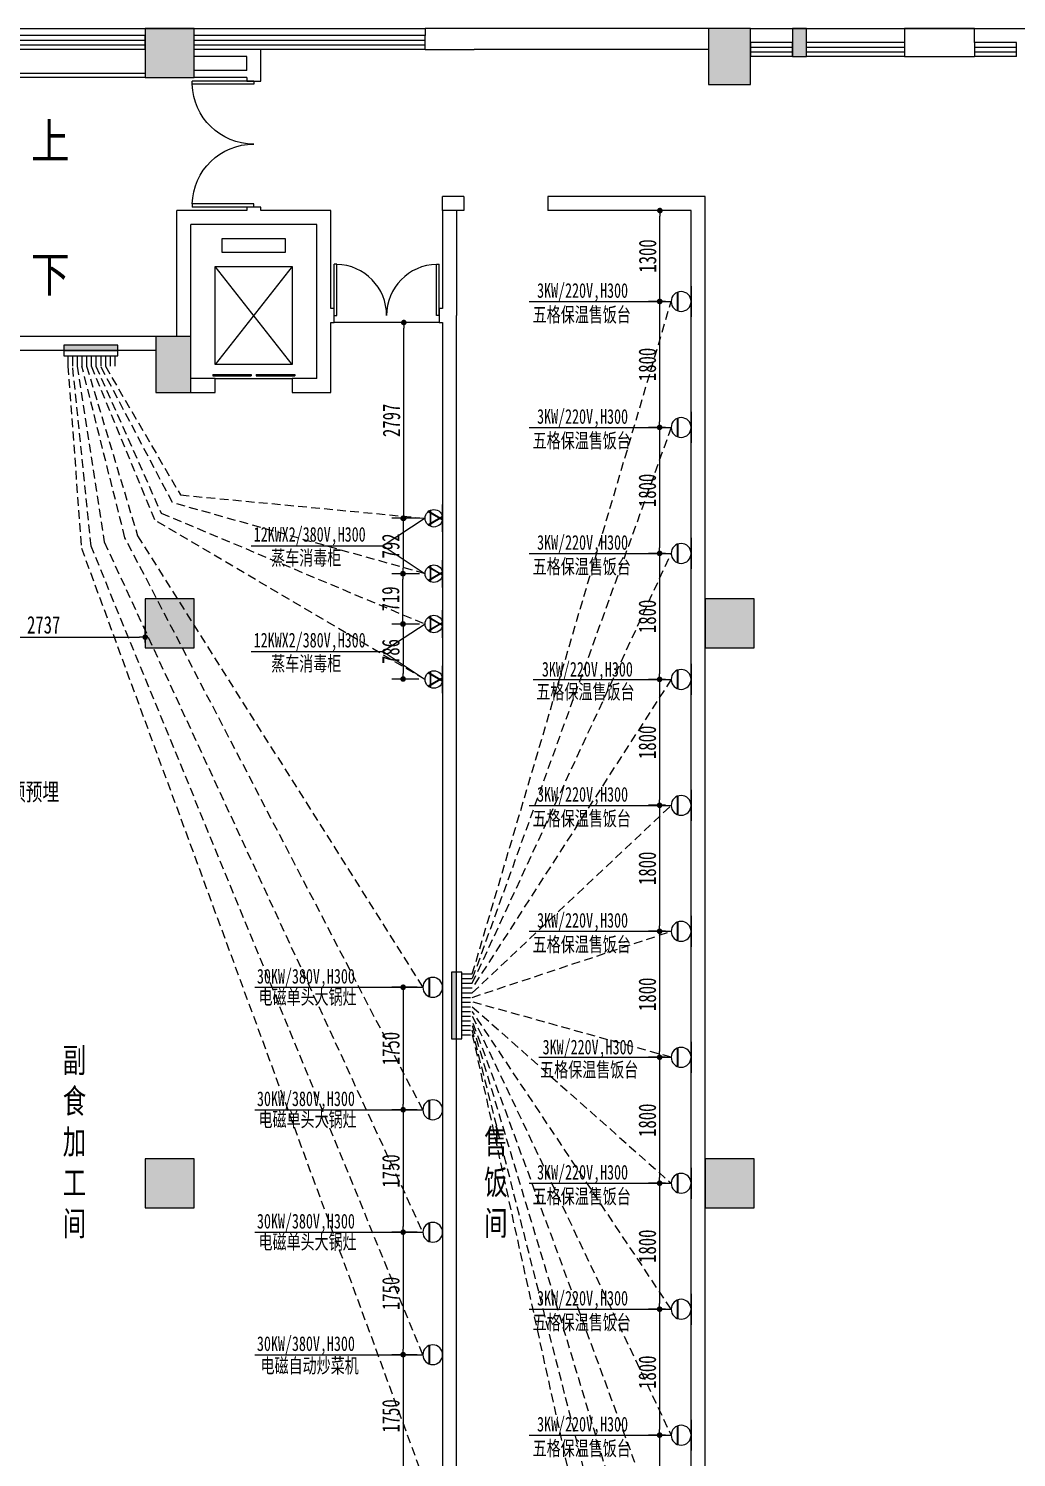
# Model space of a CAD drawing. Header units: inches. Extents: x -584 to 1446124, y -108140 to 99637.
# Drawn here: x 1345417 to 1359534, y 65862 to 86279 of the extents above; entities that cross this region are included whole.
import ezdxf

# ---------------------------------------------------------------- set-up
doc = ezdxf.new("R2010")
doc.units = ezdxf.units.IN
doc.header["$MEASUREMENT"] = 0
doc.linetypes.add('HIDDEN', pattern=[0.375, 0.25, -0.125])
for name, color, linetype in [('COLUMN', 6, 'Continuous'), ('EVTR', 2, 'Continuous'), ('PUB_TEXT', 151, 'Continuous'), ('STAIR', 6, 'Continuous'), ('WALL', 7, 'Continuous'), ('WINDOW', 3, 'Continuous'), ('供排水', 4, 'Continuous'), ('电位', 1, 'Continuous')]:
    doc.layers.add(name, color=color, linetype=linetype)
doc.styles.add('_TCH_DIM', font='stylu.ttf')
doc.styles.get("Standard").update_dxf_attribs({"font": '', "width": 0.7, "height": 250})
doc.styles.add('STYLE4', font='', dxfattribs={"width": 0.7, "height": 180})
doc.styles.get('Standard').set_extended_font_data('NSimSun')
doc.styles.get('STYLE4').set_extended_font_data('NSimSun')
doc.dimstyles.new('电路', dxfattribs={"dimscale": 80, "dimtxt": 2.5, "dimasz": 1, "dimexe": 2, "dimexo": 1, "dimtad": 1, "dimdec": 0, "dimtxsty": 'Standard', "dimblk": 'DOT', "dimcen": 1, "dimclrd": 6, "dimclre": 6, "dimclrt": 6, "dimadec": 0, "dimazin": 0, "dimtfac": 1, "dimtdec": 0, "dimtmove": 0, "dimatfit": 3, "dimfxl": 0, "dimarcsym": 0})

# ---------------------------------------------------------------- blocks, each defined once
blk = doc.blocks.new('_FZH')
at = {"layer": 'WALL'}
blk.add_lwpolyline([(-0.5, -0.5), (0.5, -0.5), (0.5, 0.5), (-0.5, 0.5)], close=True, dxfattribs=at)
blk.add_solid([(-0.5, -0.5), (0.5, -0.5), (-0.5, 0.5), (0.5, 0.5)], dxfattribs=at)
blk = doc.blocks.new('$DorLib2D$00000002')
for p, q in [((-0.5, 0), (-0.5, 0.4875)), ((-0.475, 0.4875), (-0.5, 0.4875)), ((-0.475, 0), (-0.475, 0.4875)), ((0.475, 0), (0.475, 0.4875)), ((0.475, 0.4875), (0.5, 0.4875)), ((0.5, 0), (0.5, 0.4875)), ((-0.5, 0), (-0.475, 0)), ((0.5, 0), (0.475, 0))]:
    blk.add_line(p, q)
at = {"lineweight": 13}
for centre, start, end in [((-0.4875, 0), 0, 88.53072), ((0.4875, 0), 91.46928, 180)]:
    blk.add_arc(centre, 0.4875, start, end, dxfattribs=at)
blk = doc.blocks.new('$DORLIB2D$00000127')
at = {"color": 0}
for points in [[(-0.533, 0.795), (-0.533, 0.69)], [(-0.033, 0.795), (-0.533, 0.795)], [(-0.033, 0.795), (-0.033, 0.69)], [(0.533, 0.795), (0.033, 0.795)], [(0.033, 0.795), (0.033, 0.69)], [(0.533, 0.795), (0.533, 0.69)], [(-0.033, 0.69), (-0.533, 0.69)], [(0.533, 0.69), (0.033, 0.69)], [(0.5, 0.5), (-0.5, 0.5)]]:
    blk.add_lwpolyline(points, dxfattribs=at)
blk = doc.blocks.new('$TCHSYS$WIN2D')
for p, q in [((-0.5, 0.5), (0.5, 0.5)), ((-0.5, 0.5), (-0.5, -0.5)), ((0.5, 0.5), (0.5, -0.5)), ((0.5, 0.1667), (-0.5, 0.1667)), ((0.5, -0.1667), (-0.5, -0.1667)), ((-0.5, -0.5), (0.5, -0.5))]:
    blk.add_line(p, q)
blk = doc.blocks.new('$WINLIB2D$00000001')
at = {"color": 0}
for points in [[(-0.5, 0.5), (-0.5, -0.5)], [(-0.5, 0.5), (0.5, 0.5)], [(0.5, -0.5), (0.5, 0.5)], [(0.5, 0.167), (-0.5, 0.167)], [(0.5, -0.167), (-0.5, -0.167)], [(-0.5, -0.5), (0.5, -0.5)]]:
    blk.add_lwpolyline(points, dxfattribs=at)
blk = doc.blocks.new('A$C3BCC7316')
at = {"layer": '电位'}
for p, q in [((99, 215), (404, 215)), ((104, 226), (399, 226)), ((0, 0), (503, 0))]:
    blk.add_line(p, q, dxfattribs=at)
blk.add_circle((252, 161), 161, dxfattribs=at)
blk = doc.blocks.new('A$C14B745F9')
at = {"layer": '电位'}
for p, q in [((0, 503), (0, 0)), ((1, 233), (257, 381)), ((257, 122), (1, 270)), ((3, 222), (266, 374)), ((266, 129), (3, 281)), ((215, 404), (215, 99)), ((226, 399), (226, 104))]:
    blk.add_line(p, q, dxfattribs=at)
blk.add_circle((161, 252), 161, dxfattribs=at)
blk = doc.blocks.new('A$C45DF5A34')
at = {"layer": '电位', "color": 4, "rotation": 90}
blk.add_blockref('A$C14B745F9', (503, 0), dxfattribs=at)
blk = doc.blocks.new('A$C719F3E81')
at = {"layer": '电位', "color": 4, "rotation": 180}
blk.add_blockref('A$C45DF5A34', (503, 323), dxfattribs=at)
blk = doc.blocks.new('A$C2F906CB9')
at = {"layer": '电位', "color": 1, "ltscale": 400}
blk.add_blockref('A$C719F3E81', (0, 0), dxfattribs=at)
blk = doc.blocks.new('A$C6BFE34A6')
at = {"layer": '电位', "xscale": 0.777089783281734, "yscale": 0.777089783281734, "zscale": 0.777089783281734}
blk.add_blockref('A$C2F906CB9', (0, 0), dxfattribs=at)
blk = doc.blocks.new('A$C67150746')
at = {"layer": '供排水', "color": 1, "rotation": 270}
blk.add_blockref('A$C6BFE34A6', (0, 391), dxfattribs=at)
blk = doc.blocks.new('A$C51460DDB')
at = {"layer": '电位', "linetype": 'ByBlock', "xscale": -1}
blk.add_blockref('A$C67150746', (251, 0), dxfattribs=at)
blk = doc.blocks.new('A$C75EF68A1')
at = {"layer": 'WALL', "color": 5, "rotation": 180}
blk.add_blockref('A$C51460DDB', (251, 391), dxfattribs=at)
blk = doc.blocks.new('A$C776A0E82')
at = {"layer": '电位', "color": 6}
blk.add_blockref('A$C75EF68A1', (0, 0), dxfattribs=at)
blk = doc.blocks.new('A$C12B31555')
at = {"layer": '电位', "color": 6, "rotation": 270}
blk.add_blockref('A$C776A0E82', (0, 251), dxfattribs=at)
blk = doc.blocks.new('A$C380528E4')
at = {"layer": '电位', "color": 6, "rotation": 180}
blk.add_blockref('A$C12B31555', (391, 251), dxfattribs=at)
blk = doc.blocks.new('_DOT')
at = {"color": 0, "linetype": 'ByBlock'}
blk.add_line((-0.5, 0), (-1, 0), dxfattribs=at)
at = {"color": 0, "linetype": 'ByBlock', "const_width": 0.5}
blk.add_lwpolyline([(-0.25, 0, 1), (0.25, 0, 1)], format="xyb", close=True, dxfattribs=at)
blk = doc.blocks.new('*D507')
at = {"layer": 'Defpoints', "color": 0, "transparency": 16777216}
for p in [(1351083, 79282), (1350769, 78490), (1351083, 78490)]:
    blk.add_point(p, dxfattribs=at)
at = {"layer": '电位', "color": 6, "lineweight": -2, "transparency": 16777216}
for p, q in [((1351003, 79282), (1350609, 79282)), ((1350769, 79202), (1350769, 78570)), ((1351003, 78490), (1350609, 78490))]:
    blk.add_line(p, q, dxfattribs=at)
at = {"layer": '电位', "color": 6, "lineweight": -2, "transparency": 16777216, "xscale": 80, "yscale": 80, "zscale": 80}
for p, rotation in [((1350769, 79282), 90), ((1350769, 78490), 270)]:
    blk.add_blockref('_DOT', p, dxfattribs=dict(at, rotation=rotation))
at = {"layer": '电位', "color": 6, "transparency": 16777216, "insert": (1350594, 78886), "char_height": 250, "attachment_point": 5, "rotation": 90}
blk.add_mtext('792', dxfattribs=at)
blk = doc.blocks.new('*D508')
at = {"layer": 'Defpoints', "color": 0, "transparency": 16777216}
for p in [(1351083, 77771), (1350769, 76985), (1351073, 76985)]:
    blk.add_point(p, dxfattribs=at)
at = {"layer": '电位', "color": 6, "lineweight": -2, "transparency": 16777216}
for p, q in [((1351003, 77771), (1350609, 77771)), ((1350769, 77691), (1350769, 77065)), ((1350993, 76985), (1350609, 76985))]:
    blk.add_line(p, q, dxfattribs=at)
at = {"layer": '电位', "color": 6, "lineweight": -2, "transparency": 16777216, "xscale": 80, "yscale": 80, "zscale": 80}
for p, rotation in [((1350769, 77771), 90), ((1350769, 76985), 270)]:
    blk.add_blockref('_DOT', p, dxfattribs=dict(at, rotation=rotation))
at = {"layer": '电位', "color": 6, "transparency": 16777216, "insert": (1350594, 77378), "char_height": 250, "attachment_point": 5, "rotation": 90}
blk.add_mtext('786', dxfattribs=at)
blk = doc.blocks.new('*D509')
at = {"layer": 'Defpoints', "color": 0, "transparency": 16777216}
for p in [(1351051, 72580), (1350770, 70830), (1351051, 70830)]:
    blk.add_point(p, dxfattribs=at)
at = {"layer": '电位', "color": 6, "lineweight": -2, "transparency": 16777216}
for p, q in [((1350971, 72580), (1350610, 72580)), ((1350770, 72500), (1350770, 70910)), ((1350971, 70830), (1350610, 70830))]:
    blk.add_line(p, q, dxfattribs=at)
at = {"layer": '电位', "color": 6, "lineweight": -2, "transparency": 16777216, "xscale": 80, "yscale": 80, "zscale": 80}
for p, rotation in [((1350770, 72580), 90), ((1350770, 70830), 270)]:
    blk.add_blockref('_DOT', p, dxfattribs=dict(at, rotation=rotation))
at = {"layer": '电位', "color": 6, "transparency": 16777216, "insert": (1350595, 71705), "char_height": 250, "attachment_point": 5, "rotation": 90}
blk.add_mtext('1750', dxfattribs=at)
blk = doc.blocks.new('*D510')
at = {"layer": 'Defpoints', "color": 0, "transparency": 16777216}
for p in [(1351051, 70830), (1350770, 69080), (1351051, 69080)]:
    blk.add_point(p, dxfattribs=at)
at = {"layer": '电位', "color": 6, "lineweight": -2, "transparency": 16777216}
for p, q in [((1350971, 70830), (1350610, 70830)), ((1350770, 70750), (1350770, 69160)), ((1350971, 69080), (1350610, 69080))]:
    blk.add_line(p, q, dxfattribs=at)
at = {"layer": '电位', "color": 6, "lineweight": -2, "transparency": 16777216, "xscale": 80, "yscale": 80, "zscale": 80}
for p, rotation in [((1350770, 70830), 90), ((1350770, 69080), 270)]:
    blk.add_blockref('_DOT', p, dxfattribs=dict(at, rotation=rotation))
at = {"layer": '电位', "color": 6, "transparency": 16777216, "insert": (1350595, 69955), "char_height": 250, "attachment_point": 5, "rotation": 90}
blk.add_mtext('1750', dxfattribs=at)
blk = doc.blocks.new('*D511')
at = {"layer": 'Defpoints', "color": 0, "transparency": 16777216}
for p in [(1351051, 69080), (1350770, 67330), (1351051, 67330)]:
    blk.add_point(p, dxfattribs=at)
at = {"layer": '电位', "color": 6, "lineweight": -2, "transparency": 16777216}
for p, q in [((1350971, 69080), (1350610, 69080)), ((1350770, 69000), (1350770, 67410)), ((1350971, 67330), (1350610, 67330))]:
    blk.add_line(p, q, dxfattribs=at)
at = {"layer": '电位', "color": 6, "lineweight": -2, "transparency": 16777216, "xscale": 80, "yscale": 80, "zscale": 80}
for p, rotation in [((1350770, 69080), 90), ((1350770, 67330), 270)]:
    blk.add_blockref('_DOT', p, dxfattribs=dict(at, rotation=rotation))
at = {"layer": '电位', "color": 6, "transparency": 16777216, "insert": (1350595, 68205), "char_height": 250, "attachment_point": 5, "rotation": 90}
blk.add_mtext('1750', dxfattribs=at)
blk = doc.blocks.new('*D512')
at = {"layer": 'Defpoints', "color": 0, "transparency": 16777216}
for p in [(1351051, 67330), (1350770, 65580), (1351051, 65580)]:
    blk.add_point(p, dxfattribs=at)
at = {"layer": '电位', "color": 6, "lineweight": -2, "transparency": 16777216}
for p, q in [((1350971, 67330), (1350610, 67330)), ((1350770, 67250), (1350770, 65660)), ((1350971, 65580), (1350610, 65580))]:
    blk.add_line(p, q, dxfattribs=at)
at = {"layer": '电位', "color": 6, "lineweight": -2, "transparency": 16777216, "xscale": 80, "yscale": 80, "zscale": 80}
for p, rotation in [((1350770, 67330), 90), ((1350770, 65580), 270)]:
    blk.add_blockref('_DOT', p, dxfattribs=dict(at, rotation=rotation))
at = {"layer": '电位', "color": 6, "transparency": 16777216, "insert": (1350595, 66455), "char_height": 250, "attachment_point": 5, "rotation": 90}
blk.add_mtext('1750', dxfattribs=at)
blk = doc.blocks.new('*D514')
at = {"layer": 'Defpoints', "color": 0, "transparency": 16777216}
for p in [(1350766, 78490), (1351083, 78490), (1351083, 77771)]:
    blk.add_point(p, dxfattribs=at)
at = {"layer": '电位', "color": 6, "lineweight": -2, "transparency": 16777216}
for p, q in [((1351003, 78490), (1350606, 78490)), ((1350766, 77851), (1350766, 78410)), ((1351003, 77771), (1350606, 77771))]:
    blk.add_line(p, q, dxfattribs=at)
at = {"layer": '电位', "color": 6, "lineweight": -2, "transparency": 16777216, "xscale": 80, "yscale": 80, "zscale": 80}
for p, rotation in [((1350766, 78490), 90), ((1350766, 77771), 270)]:
    blk.add_blockref('_DOT', p, dxfattribs=dict(at, rotation=rotation))
at = {"layer": '电位', "color": 6, "transparency": 16777216, "insert": (1350591, 78130), "char_height": 250, "attachment_point": 5, "rotation": 90}
blk.add_mtext('719', dxfattribs=at)
blk = doc.blocks.new('*D516')
at = {"layer": 'Defpoints', "color": 0, "transparency": 16777216}
for p in [(1350779, 82079), (1351334, 82079), (1351083, 79282)]:
    blk.add_point(p, dxfattribs=at)
at = {"layer": '电位', "color": 6, "lineweight": -2, "transparency": 16777216}
for p, q in [((1351254, 82079), (1350619, 82079)), ((1350779, 79362), (1350779, 81999)), ((1351003, 79282), (1350619, 79282))]:
    blk.add_line(p, q, dxfattribs=at)
at = {"layer": '电位', "color": 6, "lineweight": -2, "transparency": 16777216, "xscale": 80, "yscale": 80, "zscale": 80}
for p, rotation in [((1350779, 82079), 90), ((1350779, 79282), 270)]:
    blk.add_blockref('_DOT', p, dxfattribs=dict(at, rotation=rotation))
at = {"layer": '电位', "color": 6, "transparency": 16777216, "insert": (1350604, 80681), "char_height": 250, "attachment_point": 5, "rotation": 90}
blk.add_mtext('2797', dxfattribs=at)
blk = doc.blocks.new('*D521')
at = {"layer": 'Defpoints', "color": 0, "transparency": 16777216}
for p in [(1354600, 82380), (1354435, 80580), (1354600, 80580)]:
    blk.add_point(p, dxfattribs=at)
at = {"layer": '电位', "color": 6, "lineweight": -2, "transparency": 16777216}
for p, q in [((1354520, 82380), (1354275, 82380)), ((1354435, 82300), (1354435, 80660)), ((1354520, 80580), (1354275, 80580))]:
    blk.add_line(p, q, dxfattribs=at)
at = {"layer": '电位', "color": 6, "lineweight": -2, "transparency": 16777216, "xscale": 80, "yscale": 80, "zscale": 80}
for p, rotation in [((1354435, 82380), 90), ((1354435, 80580), 270)]:
    blk.add_blockref('_DOT', p, dxfattribs=dict(at, rotation=rotation))
at = {"layer": '电位', "color": 6, "transparency": 16777216, "insert": (1354260, 81480), "char_height": 250, "attachment_point": 5, "rotation": 90}
blk.add_mtext('1800', dxfattribs=at)
blk = doc.blocks.new('*D522')
at = {"layer": 'Defpoints', "color": 0, "transparency": 16777216}
for p in [(1354600, 80580), (1354435, 78780), (1354600, 78780)]:
    blk.add_point(p, dxfattribs=at)
at = {"layer": '电位', "color": 6, "lineweight": -2, "transparency": 16777216}
for p, q in [((1354520, 80580), (1354275, 80580)), ((1354435, 80500), (1354435, 78860)), ((1354520, 78780), (1354275, 78780))]:
    blk.add_line(p, q, dxfattribs=at)
at = {"layer": '电位', "color": 6, "lineweight": -2, "transparency": 16777216, "xscale": 80, "yscale": 80, "zscale": 80}
for p, rotation in [((1354435, 80580), 90), ((1354435, 78780), 270)]:
    blk.add_blockref('_DOT', p, dxfattribs=dict(at, rotation=rotation))
at = {"layer": '电位', "color": 6, "transparency": 16777216, "insert": (1354260, 79680), "char_height": 250, "attachment_point": 5, "rotation": 90}
blk.add_mtext('1800', dxfattribs=at)
blk = doc.blocks.new('*D529')
at = {"layer": 'Defpoints', "color": 0, "transparency": 16777216}
for p in [(1354600, 78780), (1354435, 76980), (1354600, 76980)]:
    blk.add_point(p, dxfattribs=at)
at = {"layer": '电位', "color": 6, "lineweight": -2, "transparency": 16777216}
for p, q in [((1354520, 78780), (1354275, 78780)), ((1354435, 78700), (1354435, 77060)), ((1354520, 76980), (1354275, 76980))]:
    blk.add_line(p, q, dxfattribs=at)
at = {"layer": '电位', "color": 6, "lineweight": -2, "transparency": 16777216, "xscale": 80, "yscale": 80, "zscale": 80}
for p, rotation in [((1354435, 78780), 90), ((1354435, 76980), 270)]:
    blk.add_blockref('_DOT', p, dxfattribs=dict(at, rotation=rotation))
at = {"layer": '电位', "color": 6, "transparency": 16777216, "insert": (1354260, 77880), "char_height": 250, "attachment_point": 5, "rotation": 90}
blk.add_mtext('1800', dxfattribs=at)
blk = doc.blocks.new('*D530')
at = {"layer": 'Defpoints', "color": 0, "transparency": 16777216}
for p in [(1354600, 76980), (1354435, 75180), (1354600, 75180)]:
    blk.add_point(p, dxfattribs=at)
at = {"layer": '电位', "color": 6, "lineweight": -2, "transparency": 16777216}
for p, q in [((1354520, 76980), (1354275, 76980)), ((1354435, 76900), (1354435, 75260)), ((1354520, 75180), (1354275, 75180))]:
    blk.add_line(p, q, dxfattribs=at)
at = {"layer": '电位', "color": 6, "lineweight": -2, "transparency": 16777216, "xscale": 80, "yscale": 80, "zscale": 80}
for p, rotation in [((1354435, 76980), 90), ((1354435, 75180), 270)]:
    blk.add_blockref('_DOT', p, dxfattribs=dict(at, rotation=rotation))
at = {"layer": '电位', "color": 6, "transparency": 16777216, "insert": (1354260, 76080), "char_height": 250, "attachment_point": 5, "rotation": 90}
blk.add_mtext('1800', dxfattribs=at)
blk = doc.blocks.new('*D523')
at = {"layer": 'Defpoints', "color": 0, "transparency": 16777216}
for p in [(1354600, 75180), (1354435, 73380), (1354600, 73380)]:
    blk.add_point(p, dxfattribs=at)
at = {"layer": '电位', "color": 6, "lineweight": -2, "transparency": 16777216}
for p, q in [((1354520, 75180), (1354275, 75180)), ((1354435, 75100), (1354435, 73460)), ((1354520, 73380), (1354275, 73380))]:
    blk.add_line(p, q, dxfattribs=at)
at = {"layer": '电位', "color": 6, "lineweight": -2, "transparency": 16777216, "xscale": 80, "yscale": 80, "zscale": 80}
for p, rotation in [((1354435, 75180), 90), ((1354435, 73380), 270)]:
    blk.add_blockref('_DOT', p, dxfattribs=dict(at, rotation=rotation))
at = {"layer": '电位', "color": 6, "transparency": 16777216, "insert": (1354260, 74280), "char_height": 250, "attachment_point": 5, "rotation": 90}
blk.add_mtext('1800', dxfattribs=at)
blk = doc.blocks.new('*D531')
at = {"layer": 'Defpoints', "color": 0, "transparency": 16777216}
for p in [(1354600, 73380), (1354435, 71580), (1354600, 71580)]:
    blk.add_point(p, dxfattribs=at)
at = {"layer": '电位', "color": 6, "lineweight": -2, "transparency": 16777216}
for p, q in [((1354520, 73380), (1354275, 73380)), ((1354435, 73300), (1354435, 71660)), ((1354520, 71580), (1354275, 71580))]:
    blk.add_line(p, q, dxfattribs=at)
at = {"layer": '电位', "color": 6, "lineweight": -2, "transparency": 16777216, "xscale": 80, "yscale": 80, "zscale": 80}
for p, rotation in [((1354435, 73380), 90), ((1354435, 71580), 270)]:
    blk.add_blockref('_DOT', p, dxfattribs=dict(at, rotation=rotation))
at = {"layer": '电位', "color": 6, "transparency": 16777216, "insert": (1354260, 72480), "char_height": 250, "attachment_point": 5, "rotation": 90}
blk.add_mtext('1800', dxfattribs=at)
blk = doc.blocks.new('*D532')
at = {"layer": 'Defpoints', "color": 0, "transparency": 16777216}
for p in [(1354600, 71580), (1354435, 69780), (1354600, 69780)]:
    blk.add_point(p, dxfattribs=at)
at = {"layer": '电位', "color": 6, "lineweight": -2, "transparency": 16777216}
for p, q in [((1354520, 71580), (1354275, 71580)), ((1354435, 71500), (1354435, 69860)), ((1354520, 69780), (1354275, 69780))]:
    blk.add_line(p, q, dxfattribs=at)
at = {"layer": '电位', "color": 6, "lineweight": -2, "transparency": 16777216, "xscale": 80, "yscale": 80, "zscale": 80}
for p, rotation in [((1354435, 71580), 90), ((1354435, 69780), 270)]:
    blk.add_blockref('_DOT', p, dxfattribs=dict(at, rotation=rotation))
at = {"layer": '电位', "color": 6, "transparency": 16777216, "insert": (1354260, 70680), "char_height": 250, "attachment_point": 5, "rotation": 90}
blk.add_mtext('1800', dxfattribs=at)
blk = doc.blocks.new('*D533')
at = {"layer": 'Defpoints', "color": 0, "transparency": 16777216}
for p in [(1354600, 69780), (1354435, 67980), (1354600, 67980)]:
    blk.add_point(p, dxfattribs=at)
at = {"layer": '电位', "color": 6, "lineweight": -2, "transparency": 16777216}
for p, q in [((1354520, 69780), (1354275, 69780)), ((1354435, 69700), (1354435, 68060)), ((1354520, 67980), (1354275, 67980))]:
    blk.add_line(p, q, dxfattribs=at)
at = {"layer": '电位', "color": 6, "lineweight": -2, "transparency": 16777216, "xscale": 80, "yscale": 80, "zscale": 80}
for p, rotation in [((1354435, 69780), 90), ((1354435, 67980), 270)]:
    blk.add_blockref('_DOT', p, dxfattribs=dict(at, rotation=rotation))
at = {"layer": '电位', "color": 6, "transparency": 16777216, "insert": (1354260, 68880), "char_height": 250, "attachment_point": 5, "rotation": 90}
blk.add_mtext('1800', dxfattribs=at)
blk = doc.blocks.new('*D524')
at = {"layer": 'Defpoints', "color": 0, "transparency": 16777216}
for p in [(1354600, 67980), (1354435, 66180), (1354600, 66180)]:
    blk.add_point(p, dxfattribs=at)
at = {"layer": '电位', "color": 6, "lineweight": -2, "transparency": 16777216}
for p, q in [((1354520, 67980), (1354275, 67980)), ((1354435, 67900), (1354435, 66260)), ((1354520, 66180), (1354275, 66180))]:
    blk.add_line(p, q, dxfattribs=at)
at = {"layer": '电位', "color": 6, "lineweight": -2, "transparency": 16777216, "xscale": 80, "yscale": 80, "zscale": 80}
for p, rotation in [((1354435, 67980), 90), ((1354435, 66180), 270)]:
    blk.add_blockref('_DOT', p, dxfattribs=dict(at, rotation=rotation))
at = {"layer": '电位', "color": 6, "transparency": 16777216, "insert": (1354260, 67080), "char_height": 250, "attachment_point": 5, "rotation": 90}
blk.add_mtext('1800', dxfattribs=at)
blk = doc.blocks.new('*D525')
at = {"layer": 'Defpoints', "color": 0, "transparency": 16777216}
for p in [(1354600, 66180), (1354435, 64380), (1354600, 64380)]:
    blk.add_point(p, dxfattribs=at)
at = {"layer": '电位', "color": 6, "lineweight": -2, "transparency": 16777216}
for p, q in [((1354520, 66180), (1354275, 66180)), ((1354435, 66100), (1354435, 64460)), ((1354520, 64380), (1354275, 64380))]:
    blk.add_line(p, q, dxfattribs=at)
at = {"layer": '电位', "color": 6, "lineweight": -2, "transparency": 16777216, "xscale": 80, "yscale": 80, "zscale": 80}
for p, rotation in [((1354435, 66180), 90), ((1354435, 64380), 270)]:
    blk.add_blockref('_DOT', p, dxfattribs=dict(at, rotation=rotation))
at = {"layer": '电位', "color": 6, "transparency": 16777216, "insert": (1354260, 65280), "char_height": 250, "attachment_point": 5, "rotation": 90}
blk.add_mtext('1800', dxfattribs=at)
blk = doc.blocks.new('*D534')
at = {"layer": 'Defpoints', "color": 0, "transparency": 16777216}
for p in [(1354439, 83679), (1354600, 83679), (1354600, 82380)]:
    blk.add_point(p, dxfattribs=at)
at = {"layer": '电位', "color": 6, "lineweight": -2, "transparency": 16777216}
for p, q in [((1354520, 83679), (1354279, 83679)), ((1354439, 82460), (1354439, 83599)), ((1354520, 82380), (1354279, 82380))]:
    blk.add_line(p, q, dxfattribs=at)
at = {"layer": '电位', "color": 6, "lineweight": -2, "transparency": 16777216, "xscale": 80, "yscale": 80, "zscale": 80}
for p, rotation in [((1354439, 83679), 90), ((1354439, 82380), 270)]:
    blk.add_blockref('_DOT', p, dxfattribs=dict(at, rotation=rotation))
at = {"layer": '电位', "color": 6, "transparency": 16777216, "insert": (1354264, 83030), "char_height": 250, "attachment_point": 5, "rotation": 90}
blk.add_mtext('1300', dxfattribs=at)
blk = doc.blocks.new('*D538')
at = {"layer": 'Defpoints', "color": 0, "transparency": 16777216}
for p in [(1347084, 77583), (1347084, 77429), (1344347, 76678)]:
    blk.add_point(p, dxfattribs=at)
at = {"layer": '电位', "color": 6, "lineweight": -2, "transparency": 16777216}
for p, q in [((1344347, 76758), (1344347, 77743)), ((1347084, 77509), (1347084, 77743)), ((1344427, 77583), (1347004, 77583))]:
    blk.add_line(p, q, dxfattribs=at)
at = {"layer": '电位', "color": 6, "lineweight": -2, "transparency": 16777216, "xscale": 80, "yscale": 80, "zscale": 80, "rotation": 180}
blk.add_blockref('_DOT', (1344347, 77583), dxfattribs=at)
at = {"layer": '电位', "color": 6, "lineweight": -2, "transparency": 16777216, "xscale": 80, "yscale": 80, "zscale": 80}
blk.add_blockref('_DOT', (1347084, 77583), dxfattribs=at)
at = {"layer": '电位', "color": 6, "transparency": 16777216, "insert": (1345633, 77758), "char_height": 250, "attachment_point": 5}
blk.add_mtext('2737', dxfattribs=at)

msp = doc.modelspace()

# ---------------------------------------------------------------- hatches: boundary and pattern name
at = {"layer": '电位'}
for points in [[(1346691.6, 81753.8), (1345919.1, 81753.8), (1345919.1, 81679.5), (1346691.6, 81679.5)], [(1351534.2, 72794.1), (1351459.8, 72794.1), (1351459.8, 71842), (1351534.2, 71842)]]:
    msp.add_hatch(color=1, dxfattribs=at).paths.add_polyline_path(points)

# ---------------------------------------------------------------- linework, layer by layer
msp.add_line((1331834.2, 86279.5), (1351084.2, 86279.5))
at = {"layer": 'COLUMN'}
for p, q in [((1351784.2, 86279.5), (1351084.2, 86279.5)), ((1351084.2, 86279.5), (1351084.2, 86179.5)), ((1358934.2, 86279.5), (1357934.2, 86279.5)), ((1357934.2, 86279.5), (1357934.2, 86079.5)), ((1358934.2, 86079.5), (1358934.2, 86279.5)), ((1351084.2, 85979.5), (1351784.2, 85979.5)), ((1357934.2, 85879.5), (1358934.2, 85879.5))]:
    msp.add_line(p, q, dxfattribs=at)
at = {"layer": 'EVTR'}
for p, q in [((1348184.2, 83079.5), (1348184.2, 83279.5)), ((1348184.2, 83279.5), (1349084.2, 83279.5)), ((1349084.2, 83279.5), (1349084.2, 83079.5)), ((1349084.2, 83079.5), (1348184.2, 83079.5)), ((1348084.2, 81479.5), (1348084.2, 82879.5)), ((1348084.2, 82879.5), (1349184.2, 82879.5)), ((1349184.2, 82879.5), (1348084.2, 81479.5)), ((1349184.2, 81479.5), (1348084.2, 82879.5)), ((1349184.2, 82879.5), (1349184.2, 81479.5)), ((1349184.2, 81479.5), (1348084.2, 81479.5))]:
    msp.add_line(p, q, dxfattribs=at)
at = {"layer": 'STAIR'}
for p, q in [((1355734.2, 86279.5), (1394320.3, 86279.5)), ((1347084.2, 85639.5), (1342873.7, 85639.5)), ((1347084.2, 85579.5), (1342906, 85579.5))]:
    msp.add_line(p, q, dxfattribs=at)
at = {"layer": 'WALL'}
for p, q in [((1355134.2, 86279.5), (1351784.2, 86279.5)), ((1348734.2, 85979.5), (1347784.2, 85979.5)), ((1348734.2, 85579.5), (1348734.2, 85979.5)), ((1355134.2, 85979.5), (1351784.2, 85979.5)), ((1348534.2, 85879.5), (1347784.2, 85879.5)), ((1348534.2, 85679.5), (1348534.2, 85879.5)), ((1348534.2, 85679.5), (1347784.2, 85679.5)), ((1348534.2, 85579.5), (1347784.2, 85579.5)), ((1348534.2, 85579.5), (1348534.2, 85529.5)), ((1348734.2, 85529.5), (1348734.2, 85579.5)), ((1348534.2, 85529.5), (1348734.2, 85529.5)), ((1348734.2, 83729.5), (1348534.2, 83729.5)), ((1348534.2, 83729.5), (1348534.2, 83679.5)), ((1348734.2, 83679.5), (1348734.2, 83729.5)), ((1351334.2, 83679.5), (1351334.2, 83879.5)), ((1347534.2, 81879.5), (1347534.2, 83679.5)), ((1348534.2, 83679.5), (1347534.2, 83679.5)), ((1349734.2, 83679.5), (1348734.2, 83679.5)), ((1349734.2, 82279.5), (1349734.2, 83679.5)), ((1351334.2, 83679.5), (1351334.2, 82279.5)), ((1351534.2, 83679.5), (1351334.2, 83679.5)), ((1351534.2, 83679.5), (1351534.2, 82179.5)), ((1347734.2, 81879.5), (1347734.2, 83479.5)), ((1348634.2, 83479.5), (1347734.2, 83479.5)), ((1349534.2, 83479.5), (1348634.2, 83479.5)), ((1349534.2, 82179.5), (1349534.2, 83479.5)), ((1349534.2, 81279.5), (1349534.2, 82179.5)), ((1349784.2, 82279.5), (1349734.2, 82279.5)), ((1349784.2, 82079.5), (1349784.2, 82279.5)), ((1351334.2, 82279.5), (1351284.2, 82279.5)), ((1351284.2, 82279.5), (1351284.2, 82079.5)), ((1351534.2, 60479.5), (1351534.2, 82179.5)), ((1347234.2, 81879.5), (1339584.2, 81879.5)), ((1349734.2, 82079.5), (1349784.2, 82079.5)), ((1349734.2, 81079.5), (1349734.2, 82079.5)), ((1351284.2, 82079.5), (1351334.2, 82079.5)), ((1351334.2, 82079.5), (1351334.2, 60479.5)), ((1347234.2, 81679.5), (1339584.2, 81679.5)), ((1348084.2, 81279.5), (1347734.2, 81279.5)), ((1348084.2, 81079.5), (1348084.2, 81279.5)), ((1349534.2, 81279.5), (1349184.2, 81279.5)), ((1349184.2, 81279.5), (1349184.2, 81079.5)), ((1347734.2, 81079.5), (1348084.2, 81079.5)), ((1349184.2, 81079.5), (1349734.2, 81079.5))]:
    msp.add_line(p, q, dxfattribs=at)
at = {"layer": 'WALL', "color": 3}
for p, q in [((1351639.1, 83879.5), (1351334.2, 83879.5)), ((1351639.1, 83879.5), (1351639.1, 83679.5)), ((1355084.2, 83879.5), (1352839.1, 83879.5)), ((1352839.1, 83879.5), (1352839.1, 83679.5)), ((1355084.2, 57580.1), (1355084.2, 83879.5)), ((1351639.1, 83679.5), (1351534.2, 83679.5)), ((1354884.2, 83679.5), (1352839.1, 83679.5)), ((1354884.2, 58079.6), (1354884.2, 83679.5))]:
    msp.add_line(p, q, dxfattribs=at)
at = {"layer": 'WINDOW'}
msp.add_line((1351284.2, 82079.5), (1349784.2, 82079.5), dxfattribs=at)
at = {"layer": '电位', "linetype": 'HIDDEN', "ltscale": 500}
for p, q in [((1351758.5, 72770.4), (1354600.2, 82379.6)), ((1345979.2, 81455.2), (1346171.7, 78856.8)), ((1346310.3, 78881.7), (1346046.1, 81455.2)), ((1346112.9, 81455.2), (1346499.6, 78943.6)), ((1346793.6, 79004.7), (1346179.8, 81455.2)), ((1346246.7, 81455.2), (1346974, 79032.7)), ((1347219.3, 79257.5), (1346313.6, 81455.2)), ((1346380.5, 81455.2), (1347310.1, 79356.2)), ((1347473.5, 79505.5), (1346447.4, 81455.2)), ((1346514.2, 81455.2), (1347588, 79614.9)), ((1354600.2, 80579.6), (1351758.5, 72703.5)), ((1351083.4, 78490), (1347473.5, 79505.5)), ((1347588, 79614.9), (1351083.4, 79282.4)), ((1351083.4, 76978.5), (1347219.3, 79257.5)), ((1347310.1, 79356.2), (1351083.4, 77771)), ((1346974, 79032.7), (1351050.5, 72579.5)), ((1346171.7, 78856.8), (1351050.5, 65579.5)), ((1351050.5, 67329.5), (1346310.3, 78881.7)), ((1346499.6, 78943.6), (1351050.5, 69079.5)), ((1351050.5, 70829.5), (1346793.6, 79004.7)), ((1351758.5, 72636.6), (1354600.2, 78779.6)), ((1354600.2, 76979.6), (1351758.5, 72569.8)), ((1351758.5, 72502.9), (1354600.2, 75179.6)), ((1351758.5, 72436), (1354600.2, 73379.6)), ((1351608.5, 72436), (1351758.5, 72436)), ((1351608.5, 72369.1), (1351758.5, 72369.1)), ((1351608.5, 72302.2), (1351758.5, 72302.2)), ((1354600.2, 71579.6), (1351758.5, 72369.1)), ((1351758.5, 72302.2), (1354600.2, 69779.6)), ((1351608.5, 72235.4), (1351758.5, 72235.4)), ((1351608.5, 72168.5), (1351758.5, 72168.5)), ((1351608.5, 72101.6), (1351758.5, 72101.6)), ((1354600.2, 67979.6), (1351758.5, 72235.4)), ((1351758.5, 72168.5), (1354600.2, 66179.6)), ((1354600.2, 64379.6), (1351758.5, 72101.6)), ((1351608.5, 72034.7), (1351758.5, 72034.7)), ((1351608.5, 71967.8), (1351758.5, 71967.8)), ((1351608.5, 71901), (1351758.5, 71901)), ((1351758.5, 72034.7), (1354600.2, 62579.6)), ((1354600.2, 60779.6), (1351758.5, 71967.8)), ((1351758.5, 71901), (1354600.2, 58979.6))]:
    msp.add_line(p, q, dxfattribs=at)
at = {"layer": '电位', "color": 4}
for p, q in [((1352570.6, 82379.6), (1354600.2, 82379.6)), ((1352570.6, 80579.6), (1354600.2, 80579.6)), ((1351083.4, 79282.4), (1350483.2, 78890)), ((1348596.7, 78890), (1350483.2, 78890)), ((1350483.2, 78890), (1351083.4, 78490)), ((1352570.6, 78779.6), (1354600.2, 78779.6)), ((1351083.4, 77771), (1350483.2, 77378.5)), ((1348596.7, 77378.5), (1350483.2, 77378.5)), ((1350483.2, 77378.5), (1351083.4, 76978.5)), ((1352627.6, 76979.6), (1354600.2, 76979.6)), ((1352570.6, 75179.6), (1354600.2, 75179.6)), ((1352570.6, 73379.6), (1354600.2, 73379.6)), ((1348651.2, 72579.2), (1351050.5, 72579.5)), ((1352708.3, 71579.6), (1354600.2, 71579.6)), ((1348651.2, 70829.2), (1351050.5, 70829.5)), ((1352570.6, 69779.6), (1354600.2, 69779.6)), ((1348651.2, 69079.2), (1351050.5, 69079.5)), ((1352570.6, 67979.6), (1354600.2, 67979.6)), ((1348651.2, 67329.2), (1351050.5, 67329.5)), ((1352570.6, 66179.6), (1354600.2, 66179.6))]:
    msp.add_line(p, q, dxfattribs=at)
at = {"layer": '电位'}
for p, q in [((1345919.1, 81679.5), (1346691.6, 81679.5)), ((1345979.2, 81605.2), (1345979.2, 81455.2)), ((1346046.1, 81605.2), (1346046.1, 81455.2)), ((1346112.9, 81605.2), (1346112.9, 81455.2)), ((1346179.8, 81605.2), (1346179.8, 81455.2)), ((1346246.7, 81605.2), (1346246.7, 81455.2)), ((1346313.6, 81605.2), (1346313.6, 81455.2)), ((1346380.5, 81605.2), (1346380.5, 81455.2)), ((1346447.4, 81605.2), (1346447.4, 81455.2)), ((1346514.2, 81605.2), (1346514.2, 81455.2)), ((1346581.1, 81605.2), (1346581.1, 81455.2)), ((1346648, 81605.2), (1346648, 81455.2)), ((1351534.2, 71842), (1351534.2, 72794.1)), ((1351608.5, 72770.4), (1351758.5, 72770.4)), ((1351608.5, 72703.5), (1351758.5, 72703.5)), ((1351608.5, 72636.6), (1351758.5, 72636.6)), ((1351608.5, 72569.8), (1351758.5, 72569.8)), ((1351608.5, 72502.9), (1351758.5, 72502.9))]:
    msp.add_line(p, q, dxfattribs=at)
for points in [[(1345919.1, 81753.8), (1345919.1, 81605.2), (1346691.6, 81605.2), (1346691.6, 81753.8)], [(1351459.8, 71842), (1351608.5, 71842), (1351608.5, 72794.1), (1351459.8, 72794.1)]]:
    msp.add_lwpolyline(points, close=True, dxfattribs=at)

# ---------------------------------------------------------------- block references
at = {"layer": 'COLUMN'}
for p, xscale, yscale, zscale in [((1347434.2, 85929.5), 700, 700, 700), ((1355434.2, 85879.5), 599.9999999995343, 800.076171215158, 800.076171215158), ((1356434.2, 86079.5), 200, 400, 400), ((1347484.2, 81479.5), 500.0000000039581, 800.0000000286382, 800.0000000286382), ((1347434.2, 77779.5), 700, 700, 700), ((1355434.2, 77779.5), 700, 700, 700), ((1347434.2, 69779.5), 700, 700, 700), ((1355434.2, 69779.5), 700, 700, 700)]:
    msp.add_blockref('_FZH', p, dxfattribs=dict(at, xscale=xscale, yscale=yscale, zscale=zscale))
at = {"layer": 'WINDOW'}
for name, p, xscale, yscale, zscale, rotation in [('$TCHSYS$WIN2D', (1345434.2, 86079.5), 3300, 200, 3300, 180), ('$TCHSYS$WIN2D', (1349434.2, 86079.5), 3300, 200, 3300, 180), ('$WINLIB2D$00000001', (1356034.2, 85979.5), 600, 200, 600, 180), ('$WINLIB2D$00000001', (1357234.2, 85979.5), 1400, -200, 1400, 180), ('$WINLIB2D$00000001', (1359234.2, 85979.5), 600, 200, 600, 180), ('$DorLib2D$00000002', (1348634.2, 84629.5), -1800, 1800, -1800, 90), ('$DorLib2D$00000002', (1350534.2, 82179.5), -1500, -1500, -1500, 180), ('$DORLIB2D$00000127', (1348634.2, 81179.5), 1100, -200, 1100, 180)]:
    msp.add_blockref(name, p, dxfattribs=dict(at, xscale=xscale, yscale=yscale, zscale=zscale, rotation=rotation))
at = {"layer": '电位', "yscale": 0.8800000000046566, "zscale": 0.88, "rotation": 90}
for p, xscale in [((1354884.2, 82600.9), -0.8800000001210719), ((1354884.2, 80800.9), -0.8800000001210719), ((1354884.2, 79000.9), -0.8800000001210719), ((1354884.2, 77200.9), -0.8800000001210719), ((1354884.2, 75400.9), -0.8800000001210719), ((1354884.2, 73600.9), -0.8800000001210719), ((1351334.5, 72800.9), -0.8800000000046566), ((1354884.2, 71800.9), -0.8800000001210719), ((1351334.5, 71050.9), -0.8800000000046566), ((1354884.2, 70000.9), -0.8800000001210719), ((1351334.5, 69300.9), -0.8800000000046566), ((1354884.2, 68200.9), -0.8800000001210719), ((1351334.5, 67550.9), -0.8800000000046566), ((1354884.2, 66400.9), -0.8800000001210719)]:
    msp.add_blockref('A$C3BCC7316', p, dxfattribs=dict(at, xscale=xscale))
at = {"layer": '电位', "color": 6, "xscale": -1, "rotation": 270}
for p in [(1351083.4, 79087), (1351083.4, 78294.5), (1351083.4, 77575.5), (1351083.4, 76783.1)]:
    msp.add_blockref('A$C380528E4', p, dxfattribs=at)

# ---------------------------------------------------------------- texts
at = {"layer": 'PUB_TEXT', "style": '_TCH_DIM', "width": 0.8}
for s, p in [('上', (1345451.7, 84417)), ('下', (1345451.7, 82517))]:
    msp.add_text(s, height=506.4, dxfattribs=at).set_placement(p)
at = {"layer": 'WALL', "char_height": 350, "attachment_point": 1}
for s, insert, width in [('{\\C0;副食加工间}', (1345905.6, 71712.7), 350), ('{\\C0;售饭间}', (1351928.1, 70552.1), 404.548)]:
    msp.add_mtext(s, dxfattribs=dict(at, insert=insert, width=width))
at = {"layer": '供排水', "color": 6, "insert": (1344660.2, 75497.4), "char_height": 250, "attachment_point": 1}
msp.add_mtext('此线须预埋', dxfattribs=at)
at = {"layer": '电位', "color": 4, "style": 'STYLE4', "width": 0.7}
for s, rotation, p in [('3KW/220V,H300', 359.98979, (1352683.9, 82432.6)), ('五格保温售饭台', 359.98979, (1352621, 82087.5)), ('3KW/220V,H300', 359.98979, (1352683.9, 80632.6)), ('五格保温售饭台', 359.98979, (1352621, 80287.5)), ('12KWX2/380V,H300', 0.01021, (1348634.5, 78947.6)), ('3KW/220V,H300', 359.98979, (1352683.9, 78832.6)), ('蒸车消毒柜', 0.01021, (1348884, 78611.9)), ('五格保温售饭台', 359.98979, (1352621, 78487.5)), ('12KWX2/380V,H300', 0.01021, (1348634.5, 77436.1)), ('蒸车消毒柜', 0.01021, (1348884, 77100.5)), ('3KW/220V,H300', 359.98979, (1352752.7, 77020.1)), ('五格保温售饭台', 359.98979, (1352673, 76699.7)), ('3KW/220V,H300', 359.98979, (1352683.9, 75232.6)), ('五格保温售饭台', 359.98979, (1352621, 74887.5)), ('3KW/220V,H300', 359.98979, (1352683.9, 73432.6)), ('五格保温售饭台', 359.98979, (1352621, 73087.5)), ('30KW/380V,H300', 0.01021, (1348680.6, 72632.9)), ('电磁单头大锅灶', 0.01021, (1348702.4, 72336.7)), ('3KW/220V,H300', 359.98979, (1352762.8, 71621.6)), ('五格保温售饭台', 359.98979, (1352727.2, 71298.2)), ('30KW/380V,H300', 0.01021, (1348680.6, 70882.9)), ('电磁单头大锅灶', 0.01021, (1348702.4, 70586.7)), ('3KW/220V,H300', 359.98979, (1352683.9, 69832.6)), ('五格保温售饭台', 359.98979, (1352621, 69487.5)), ('30KW/380V,H300', 0.01021, (1348680.6, 69132.9)), ('电磁单头大锅灶', 0.01021, (1348702.4, 68836.7)), ('3KW/220V,H300', 359.98979, (1352683.9, 68032.6)), ('五格保温售饭台', 359.98979, (1352621, 67687.5)), ('30KW/380V,H300', 0.01021, (1348680.6, 67382.9)), ('电磁自动炒菜机', 0.01021, (1348731.7, 67068.4)), ('3KW/220V,H300', 359.98979, (1352683.9, 66232.6)), ('五格保温售饭台', 359.98979, (1352621, 65887.5))]:
    msp.add_text(s, height=210, rotation=rotation, dxfattribs=at).set_placement(p)

# ---------------------------------------------------------------- dimensions: what is measured, and where the dimension line sits
at = {"layer": '电位', "color": 1}
for base, p1, p2, override, picture, middle in [((1354438.7, 83679.5), (1354600.2, 82379.6), (1354600.2, 83679.5), {"dimfxl": 6, "dimfxlon": 1}, '*D534', (1354263.7, 83029.5)), ((1354435.4, 80579.6), (1354600.2, 82379.6), (1354600.2, 80579.6), {"dimtmove": 1, "dimfxl": 6, "dimfxlon": 1}, '*D521', (1354260.4, 81479.6)), ((1350779.1, 82079.5), (1351083.4, 79282.4), (1351334.2, 82079.5), {"dimfxl": 6, "dimfxlon": 1}, '*D516', (1350604.1, 80681)), ((1354435.4, 78779.6), (1354600.2, 80579.6), (1354600.2, 78779.6), {"dimtmove": 1, "dimfxl": 6, "dimfxlon": 1}, '*D522', (1354260.4, 79679.6)), ((1350769.3, 78490), (1351083.4, 79282.4), (1351083.4, 78490), {"dimtmove": 1, "dimfxl": 6, "dimfxlon": 1}, '*D507', (1350594.3, 78886.2)), ((1354435.4, 76979.6), (1354600.2, 78779.6), (1354600.2, 76979.6), {"dimtmove": 1, "dimfxl": 6, "dimfxlon": 1}, '*D529', (1354260.4, 77879.6)), ((1350766.3, 78490), (1351083.4, 77771), (1351083.4, 78490), {"dimfxl": 6, "dimfxlon": 1}, '*D514', (1350591.3, 78130.5)), ((1350769.3, 76985.3), (1351083.4, 77771), (1351073.2, 76985.3), {"dimtmove": 1, "dimfxl": 6, "dimfxlon": 1}, '*D508', (1350594.3, 77378.1)), ((1354435.4, 75179.6), (1354600.2, 76979.6), (1354600.2, 75179.6), {"dimtmove": 1, "dimfxl": 6, "dimfxlon": 1}, '*D530', (1354260.4, 76079.6)), ((1354435.4, 73379.6), (1354600.2, 75179.6), (1354600.2, 73379.6), {"dimtmove": 1, "dimfxl": 6, "dimfxlon": 1}, '*D523', (1354260.4, 74279.6)), ((1354435.4, 71579.6), (1354600.2, 73379.6), (1354600.2, 71579.6), {"dimtmove": 1, "dimfxl": 6, "dimfxlon": 1}, '*D531', (1354260.4, 72479.6)), ((1350769.6, 70829.5), (1351050.5, 72579.5), (1351050.5, 70829.5), {"dimtmove": 1, "dimfxl": 6, "dimfxlon": 1}, '*D509', (1350594.6, 71704.5)), ((1354435.4, 69779.6), (1354600.2, 71579.6), (1354600.2, 69779.6), {"dimtmove": 1, "dimfxl": 6, "dimfxlon": 1}, '*D532', (1354260.4, 70679.6)), ((1350769.6, 69079.5), (1351050.5, 70829.5), (1351050.5, 69079.5), {"dimtmove": 1, "dimfxl": 6, "dimfxlon": 1}, '*D510', (1350594.6, 69954.5)), ((1354435.4, 67979.6), (1354600.2, 69779.6), (1354600.2, 67979.6), {"dimtmove": 1, "dimfxl": 6, "dimfxlon": 1}, '*D533', (1354260.4, 68879.6)), ((1350769.6, 67329.5), (1351050.5, 69079.5), (1351050.5, 67329.5), {"dimtmove": 1, "dimfxl": 6, "dimfxlon": 1}, '*D511', (1350594.6, 68204.5)), ((1354435.4, 66179.6), (1354600.2, 67979.6), (1354600.2, 66179.6), {"dimtmove": 1, "dimfxl": 6, "dimfxlon": 1}, '*D524', (1354260.4, 67079.6)), ((1350769.6, 65579.5), (1351050.5, 67329.5), (1351050.5, 65579.5), {"dimtmove": 1, "dimfxl": 6, "dimfxlon": 1}, '*D512', (1350594.6, 66454.5)), ((1354435.4, 64379.6), (1354600.2, 66179.6), (1354600.2, 64379.6), {"dimtmove": 1, "dimfxl": 6, "dimfxlon": 1}, '*D525', (1354260.4, 65279.6))]:
    dim = msp.add_linear_dim(base=base, p1=p1, p2=p2, angle=90, dimstyle='电路', override=override, dxfattribs=at)
    dim.commit()
    dim.dimension.update_dxf_attribs({"geometry": picture, "text_midpoint": middle})
dim = msp.add_linear_dim(base=(1347084.2, 77583), p1=(1344347.3, 76677.7), p2=(1347084.2, 77429.5), dimstyle='电路', override={"dimfxl": 6, "dimfxlon": 1}, dxfattribs=at)
dim.commit()
dim.dimension.update_dxf_attribs({"geometry": '*D538', "text_midpoint": (1345632.6, 77583), "dimtype": 160})

# ---------------------------------------------------------------- leaders
at = {"layer": '供排水', "annotation_type": 0, "has_hookline": 1, "hookline_direction": 0, "text_width": 1223.1}
msp.add_leader([(1344347.3, 75148), (1344530.2, 75372.4), (1344610.2, 75372.4)], dimstyle='电路', override={"dimgap": 0.625, "dimtad": 0}, dxfattribs=at)

doc.saveas('drawing.dxf')
